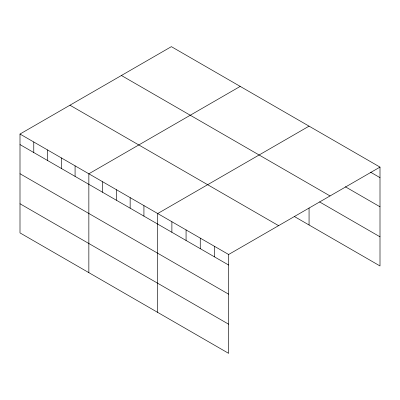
<?xml version="1.0" encoding="UTF-8"?>
<svg xmlns="http://www.w3.org/2000/svg" width="400" height="400" viewBox="0 0 400 400"><rect width="100%" height="100%" fill="white"/><g stroke="black" fill="none" stroke-linecap="round" stroke-linejoin="round"><path stroke-width="0.6" d="M20 134.045L228.63 254.495L228.63 353.345L20 232.895L20 134.045L171.37 46.655L380 167.105L380 265.955L294.235 216.44M240.215 86.4L88.85 173.795L88.85 272.645M309.065 126.15L157.695 213.545L157.695 312.395M228.63 254.495L380 167.105M370.54 172.185L380 177.645M345.32 186.765L380 206.79M121.415 75.49L330.05 195.945M319.575 201.925L380 236.815M69.95 105.205L278.585 225.66M20 144.585L228.63 265.04M20 173.73L228.63 294.18M20 203.755L228.63 324.205M309.065 208L309.065 225M214.445 246.305L214.445 256.85M200.26 238.115L200.26 248.655M186.07 229.925L186.07 240.465M171.885 221.735L171.885 232.275M143.925 205.595L143.925 216.135M130.155 197.645L130.155 208.185M116.39 189.695L116.39 200.235M102.62 181.745L102.62 192.285M75.08 165.845L75.08 176.385M61.31 157.895L61.31 168.435M47.54 149.945L47.54 160.485M33.77 141.995L33.77 152.535"/></g></svg>
